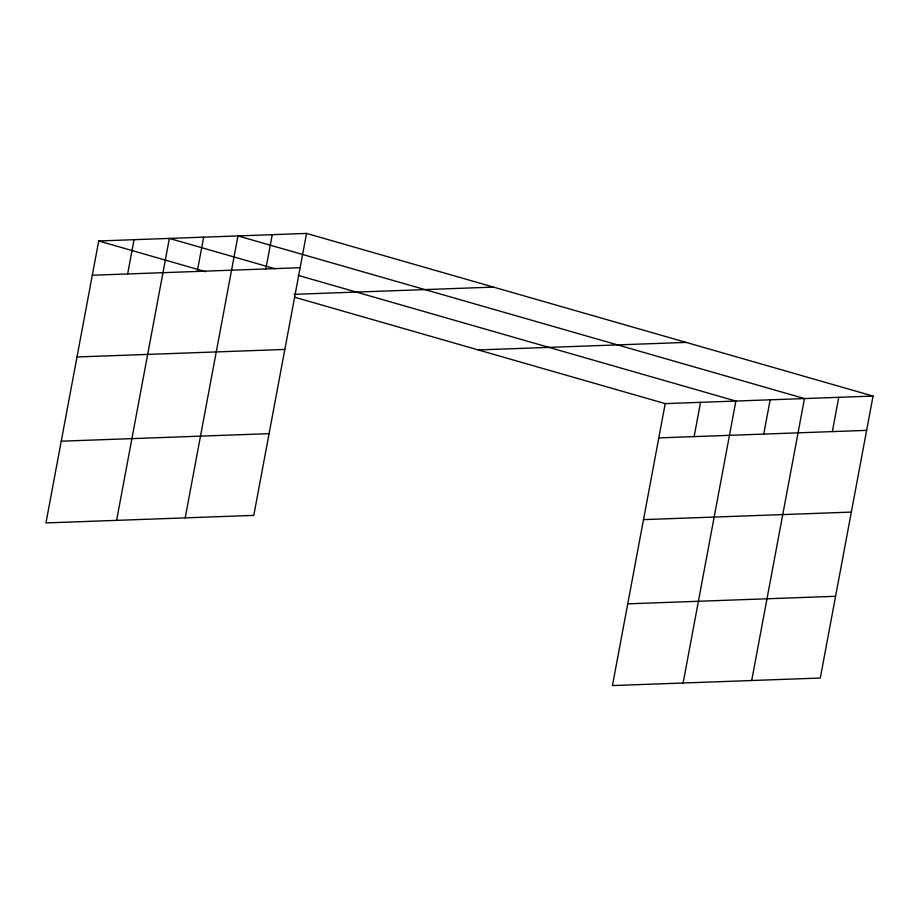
<?xml version="1.0" encoding="UTF-8"?>
<svg xmlns="http://www.w3.org/2000/svg" width="919" height="919" viewBox="0 0 919 919"><rect width="100%" height="100%" fill="white"/><g stroke="black" fill="none" stroke-linecap="round" stroke-linejoin="round"><path stroke-width="1.38" d="M306.555 233.426L98.712 240.973L45.95 522.922L253.782 515.387L306.555 233.426L873.05 396.078L820.288 678.027L612.445 685.574L665.218 403.613L873.05 396.078M127.638 273.965L134.048 239.687M116.61 520.361L169.383 238.412L275.045 268.75M197.263 271.438L203.673 237.159M185.201 517.868L237.964 235.919L804.47 398.57L751.696 680.519M265.844 268.945L272.254 234.678M694.132 436.617L700.542 402.338M683.116 683.001L735.878 401.052L298.078 275.355M763.758 434.09L770.168 399.811M832.338 431.597L838.76 397.318M92.302 275.24L300.134 267.705M294.137 294.333L493.492 287.107M77.001 356.974L284.844 349.438M478.271 349.944L686.102 342.408M61.251 441.189L269.083 433.653M658.797 437.892L866.64 430.356M643.507 519.626L851.339 512.09M627.746 603.84L835.578 596.293M98.712 240.973L205.73 271.702M295.217 297.388L665.218 403.613"/></g></svg>
